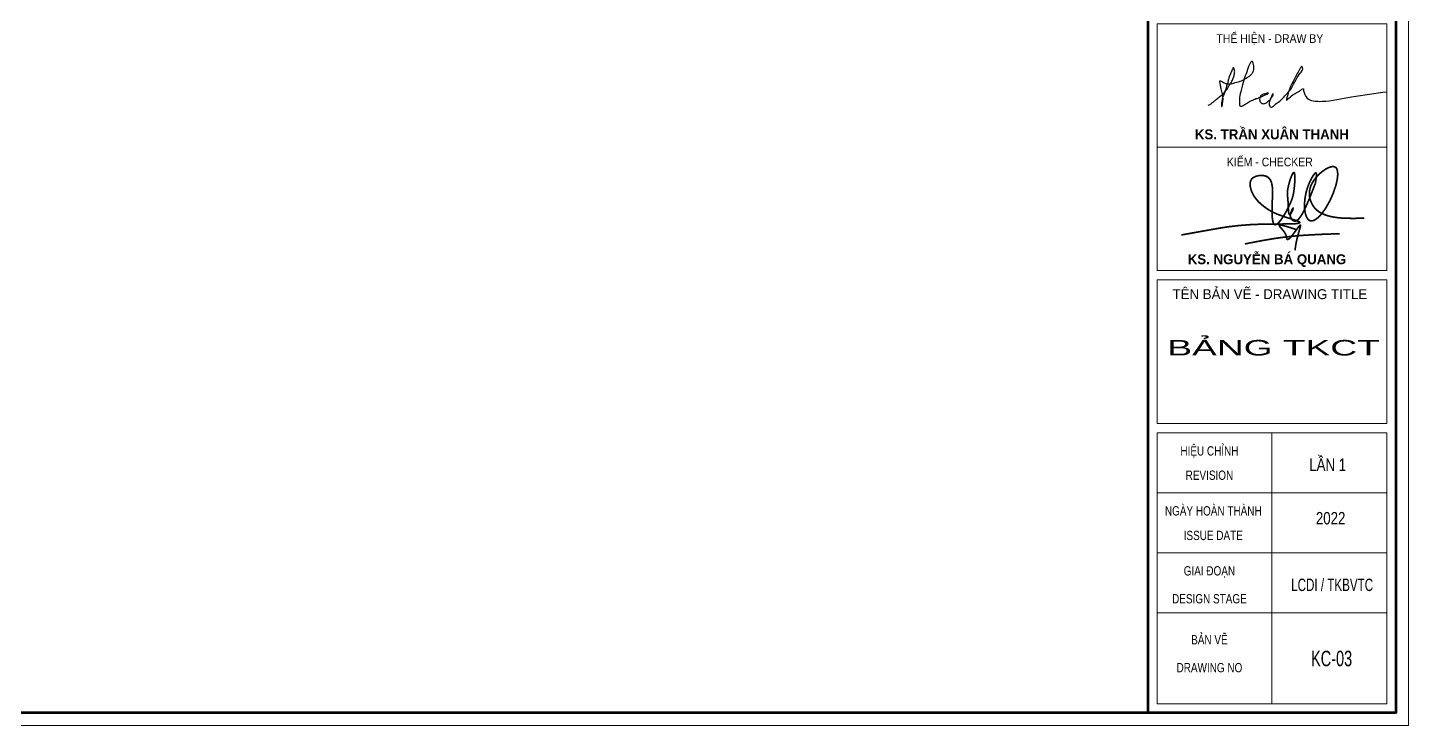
# Model space of a CAD drawing. Header units: millimetres. Extents: x -85362 to 12792, y -54701 to -36522.
# Drawn here: x -835 to 12792, y -54701 to -47814 of the extents above; entities that cross this region are included whole.
import ezdxf
from ezdxf.enums import TextEntityAlignment as Align

# ---------------------------------------------------------------- set-up
doc = ezdxf.new("R2010")
doc.units = ezdxf.units.MM
doc.header["$MEASUREMENT"] = 0
doc.layers.get('Defpoints').update_dxf_attribs({"color": 1})
for name, color, linetype, lineweight in [('Khungten_LCDI', 7, 'Continuous', 5), ('LC ISO', 153, 'Continuous', 13), ('LC Net dam 1', 30, 'Continuous', 30), ('LC Net thay', 7, 'Continuous', 25), ('LC Text1', 3, 'Continuous', 20)]:
    doc.layers.add(name, color=color, linetype=linetype, lineweight=lineweight)
doc.styles.add('Khungten', font='', dxfattribs={"width": 0.9, "height": 5000})
doc.styles.add('Title', font='', dxfattribs={"width": 0.8})
doc.styles.add('VNAVANTH', font='', dxfattribs={"width": 0.6})
doc.styles.get('Khungten').set_extended_font_data('.VnAvantH')
doc.styles.get('Title').set_extended_font_data('.VnBlackH')
doc.styles.get('VNAVANTH').set_extended_font_data('.VnAvantH', bold=True)

# ---------------------------------------------------------------- blocks, each defined once
blk = doc.blocks.new('NGUYEN BA QUANG')
at = {"layer": 'LC ISO', "const_width": 54}
for points in [[(-3416, -557, -0.001023), (-2231, -345, -0.008385), (-1869, -289, -0.026114), (-905, -212, -0.007166), (-491, -205, 0.001773), (-49, -203, 0.009736), (200, -197, 0.025773), (331, -186, 0.054465), (383, -173, 0.09183), (397, -166, 0.386262), (399, -152, 0.129793), (379, -135, 0.036801), (321, -108, 0.016128), (184, -59, -0.006736), (-183, 62, -0.023924), (-416, 154, -0.046785), (-684, 310, -0.041509), (-918, 503, -0.092678), (-1136, 813, -0.077778), (-1199, 1035, -0.070106), (-1196, 1141, -0.201572), (-1106, 1286, -0.091887), (-982, 1343, -0.118851), (-732, 1351, -0.227561), (-543, 1208, -0.055716), (-508, 1121, -0.035741), (-487, 1019, -0.022757), (-478, 904, -0.018678), (-477, 714, 0.005361), (-493, 294, 0.022501), (-487, 25, 0.024956), (-474, -85, 0.051878), (-451, -169, 0.084004), (-427, -209, 0.302699), (-372, -224, 0.091028), (-331, -204, 0.045769), (-285, -164, 0.031407), (-218, -87, 0.026473), (-114, 66, 0.038878), (124, 530, 0.063388), (207, 831, 0.030377), (243, 1236, 0.019395), (241, 1350, 0.050857), (231, 1429, 0.089259), (221, 1451, 0.446193), (202, 1454, 0.08967), (185, 1438, 0.048315), (156, 1388, 0.024568), (114, 1288, 0.037087), (24, 971, 0.06811), (7, 722, 0.007404), (19, 571, -0.009821), (27, 442, 0.013775), (38, 214, 0.023991), (46, 154, 0.068642), (58, 113, 0.168495), (71, 99, 0.190472), (82, 99, 0.135753), (102, 116, 0.042547), (133, 165, 0.037247), (185, 280, 0.083462), (192, 310, 0.752396), (189, 311, 0.077103), (170, 286, 0.067778), (106, 135, 0.079642), (97, 52, 0.07615), (107, 12, 0.090818), (168, -77, 0.162992), (233, -111, 0.134535), (287, -101, 0.046135), (315, -85, 0.0589), (372, -33, 0.033446), (431, 44, 0.020493), (492, 142, 0.018931), (584, 325, 0.012315), (712, 617, 0.006262), (906, 1114)], [(906, 1114, 0.006821), (929, 1272, 0.011774), (937, 1340, 0.026266), (938, 1394, 0.052103), (935, 1423, 0.076783), (930, 1436, 0.163971), (923, 1442, 0.170042), (914, 1442, 0.080479), (902, 1436, 0.05585), (881, 1417, 0.031056), (847, 1375, 0.025203), (791, 1286, 0.116129), (556, 476, 0.061974), (575, 166, 0.045365), (610, 47, 0.070676), (660, -41, 0.091415), (710, -86, 0.146905), (783, -104, 0.068448), (833, -95, 0.049636), (885, -72, 0.053986), (978, -6, 0.029209), (1056, 69, 0.021304), (1134, 162, 0.025491), (1250, 329, 0.068873), (1561, 1027, 0.01773), (1596, 1171, 0.037697), (1624, 1368, 0.029037), (1623, 1453, 0.04288), (1613, 1525, 0.066726), (1590, 1583, 0.100495), (1556, 1623, 0.111871), (1508, 1644, 0.054631), (1469, 1647, 0.041179), (1426, 1643, 0.04561), (1355, 1623, 0.04967), (1225, 1558, 0.109429), (829, 1164, 0.05047), (753, 1012, 0.368126), (1079, 156, 0.040655), (1223, 90, 0.031441), (1383, 42, 0.023503), (1557, 9, 0.017084), (1742, -10, 0.011936), (1936, -19, 0.009133), (2206, -21, 0.002915), (2480, -16)], [(274, -380, 0.002584), (99, -322, 0.004829), (-9, -289, 0.009549), (-104, -262, 0.02019), (-180, -245, 0.020391), (-210, -242, 0.037792), (-233, -241, 0.083891), (-249, -244, 0.129866), (-256, -250, 0.170647), (-258, -257, 0.074142), (-257, -264, 0.04333), (-253, -271, 0.038982), (-240, -290, 0.018381), (-209, -327, -0.006145), (-155, -388, -0.017161), (-112, -442, -0.029179), (-72, -502, -0.056277), (-39, -577, -0.025416), (-31, -610, -0.003247), (-24, -652, 0.033316), (-18, -677, 0.055631), (-12, -689, 0.087521), (-5, -698, 0.15828), (8, -703, 0.07777), (18, -702, 0.051495), (30, -698, 0.04838), (50, -685, 0.02792), (72, -667, 0.021215), (104, -635, 0.012757), (138, -596, 0.011354), (192, -528, 0.005945), (265, -430, -0.007904), (360, -301, -0.011483), (384, -270, -0.027823), (404, -249, -0.066961), (415, -240, -0.123545), (420, -238, -0.248584), (424, -240, -0.12084), (426, -246, -0.064597), (426, -260, -0.027008), (421, -289, -0.011306), (411, -326, -0.007085), (384, -419, 0.007773), (340, -569, 0.03162), (266, -923, 0.004795), (248, -1055)], [(-1368, -847, -0.004051), (-800, -737, -0.026384), (342, -582, -0.006339), (726, -556, -0.004215), (1111, -537, -0.002629), (1689, -517)]]:
    blk.add_lwpolyline(points, format="xyb", dxfattribs=at)
blk = doc.blocks.new('thanh1')
at = {"layer": 'LC ISO', "lineweight": 30}
blk.add_spline([(52713, -96753), (52814, -96709), (52876, -96658), (52987, -96571), (53040, -96525), (53130, -96452), (53218, -96374), (53419, -96223), (53510, -96123), (53608, -96002), (53710, -95875), (53730, -95816), (53805, -95696), (53855, -95633), (53954, -95428), (53987, -95358), (54014, -95256), (54034, -95170), (54044, -95100), (54045, -95022), (54035, -94979), (54031, -94963), (54027, -94930), (54018, -94912), (54003, -94878), (53988, -94859), (53969, -94869), (53959, -94890), (53936, -94950), (53912, -94989), (53901, -95020), (53857, -95106), (53842, -95164), (53831, -95183), (53821, -95217), (53788, -95267), (53775, -95304), (53759, -95364), (53749, -95405), (53722, -95482), (53712, -95540), (53705, -95586), (53686, -95660), (53640, -95758), (53627, -95828), (53620, -95892), (53613, -95908), (53605, -95929), (53600, -95951), (53580, -95981), (53566, -96024), (53560, -96048), (53497, -96211), (53427, -96406), (53402, -96523), (53386, -96712), (53386, -96785), (53391, -96816), (53409, -96790), (53436, -96661), (53457, -96517), (53452, -96295), (53405, -96059), (53365, -95915), (53330, -95722), (53314, -95640), (53300, -95522), (53483, -95606), (53635, -95656), (53800, -95672), (54073, -95611), (54395, -95515), (54623, -95391), (54906, -95174), (54995, -95009), (55005, -94771), (54987, -94634), (54942, -94540), (54751, -94805), (54584, -95263), (54440, -95721), (54379, -95986), (54294, -96354), (54283, -96551), (54286, -96679), (54314, -96778), (54356, -96801), (54416, -96791), (54523, -96729), (54563, -96705), (54741, -96598), (54798, -96564), (54825, -96546), (54956, -96493), (55018, -96467), (55121, -96418), (55176, -96404), (55270, -96365), (55388, -96326), (55640, -96205), (55723, -96170), (55751, -96137), (55653, -96150), (55632, -96158), (55454, -96216), (55372, -96274), (55312, -96387), (55307, -96518), (55388, -96636), (55457, -96670), (55601, -96644), (55756, -96534), (55866, -96434), (55922, -96336), (55985, -96237), (55987, -96170), (55921, -96266), (55858, -96418), (55816, -96520), (55777, -96696), (55811, -96791), (55869, -96846), (55948, -96833), (56053, -96738), (56315, -96541), (56581, -96271), (56780, -96064), (57085, -95565), (57342, -95142), (57468, -94843), (57432, -94796), (57405, -94809), (57350, -94883), (57056, -95421), (56809, -95940), (56694, -96321), (56654, -96486), (56654, -96497), (56694, -96471), (57211, -96095), (57348, -96011), (57474, -95925), (57513, -95919), (57513, -95948), (57521, -96017), (57693, -96389), (58008, -96528), (58449, -96552), (59934, -96331), (61736, -96069)], degree=3, dxfattribs=at)
blk = doc.blocks.new('lcdi fix')
at = {"layer": 'Defpoints', "lineweight": 0}
blk.add_lwpolyline([(-1200, -14850), (-1200, 14850), (40800, 14850), (40800, -14850)], close=True, dxfattribs=at)
at = {"layer": 'Khungten_LCDI', "color": 5, "lineweight": 60}
blk.add_line((36600, 14650), (36600, -14650), dxfattribs=at)
at = {"layer": 'Khungten_LCDI', "color": 5, "lineweight": 25}
blk.add_line((40600, -14650), (40600, 14650), dxfattribs=at)
at = {"layer": 'Khungten_LCDI', "color": 9, "lineweight": 15}
for p, q in [((38600, -10133), (38600, -14500)), ((40450, -11100), (36750, -11100)), ((40450, -12067), (36750, -12067)), ((40450, -13033), (36750, -13033))]:
    blk.add_line(p, q, dxfattribs=at)
at = {"layer": 'Khungten_LCDI', "color": 5, "lineweight": 60}
blk.add_lwpolyline([(0, -14650), (0, 14650), (40600, 14650), (40600, -14650)], close=True, dxfattribs=at)
at = {"layer": 'Khungten_LCDI', "color": 9, "lineweight": 15}
for points in [[(36750, -5526), (40450, -5526), (40450, -3536), (36750, -3536)], [(36750, -7517), (40450, -7517), (40450, -5526), (36750, -5526)], [(36750, -9983), (40450, -9983), (40450, -7667), (36750, -7667)], [(36750, -14500), (40450, -14500), (40450, -10133), (36750, -10133)]]:
    blk.add_lwpolyline(points, close=True, dxfattribs=at)
at = {"layer": 'LC Net dam 1'}
for name, p, xscale, yscale, zscale in [('thanh1', (20704, 26109), 0.3200000000000001, 0.3200000000000001, 0.3200000000000001), ('NGUYEN BA QUANG', (38848, -6664), 0.4999997598975006, 0.4999997598975006, 0.4999997598975006)]:
    blk.add_blockref(name, p, dxfattribs=dict(at, xscale=xscale, yscale=yscale, zscale=zscale))
at = {"color": 7}
for s, height, style, width, p in [('thÓ hiÖn - draw by', 140, 'Khungten', 0.9, (38566, -3845)), ('kiÓm - checker', 140, 'Khungten', 0.9, (38566, -5836)), ('hiÖu chØnh', 150, 'Khungten', 0.8, (37592, -10499)), ('revision', 150, 'Khungten', 0.8, (37592, -10891)), ('ngµy hoµn thµnh', 150, 'Khungten', 0.8, (37654, -11466)), ('issue date', 150, 'Khungten', 0.8, (37654, -11862)), ('giai ®o¹n', 150, 'Khungten', 0.8, (37592, -12433)), ('lcdi / tkBVTC', 200, 'Title', 0.7, (39571, -12684)), ('design stage', 150, 'Khungten', 0.8, (37592, -12883)), ('b¶n vÏ', 150, 'Khungten', 0.8, (37592, -13544)), ('drawing nO', 150, 'Khungten', 0.8, (37592, -13994))]:
    blk.add_text(s, height=height, dxfattribs=dict(at, style=style, width=width)).set_placement(p, align=Align.CENTER)
at = {"color": 7, "style": 'VNAVANTH'}
blk.add_text('Ks. trÇn xu©n thanh', height=160, dxfattribs=at).set_placement((37357, -5400))
at = {"color": 7}
for s, style, p in [('ks. nguyÔn b¸ quang', 'VNAVANTH', (38520, -7414)), ('tªn b¶n vÏ - drawing title', 'Khungten', (38566, -7977))]:
    blk.add_text(s, height=160, dxfattribs=dict(at, style=style)).set_placement(p, align=Align.CENTER)
at = {"color": 7, "style": 'Khungten', "width": 0.8}
for tag, p in [('REVISION', (39499, -10746)), ('NGAYHT', (39546, -11609))]:
    blk.add_attdef(tag, text='', height=200, dxfattribs=at).set_placement(p, align=Align.CENTER)
at = {"layer": 'LC Text1', "style": 'Title', "width": 1.485915}
for tag, p, p2 in [('TENBANVE1', (36913, -8886), (40339, -8886)), ('TENBANVE2', (36913, -9562), (40339, -9562))]:
    blk.add_attdef(tag, text='', height=250, dxfattribs=at).set_placement(p, p2, align=Align.FIT)
at = {"layer": 'LC Text1', "style": 'Title', "width": 0.7}
blk.add_attdef('SOBANVE', text='', height=250, dxfattribs=at).set_placement((39562, -13896), align=Align.CENTER)

msp = doc.modelspace()

# ---------------------------------------------------------------- block references
at = {"layer": 'LC Net thay'}
ref = msp.add_blockref('lcdi fix', (-12180.3, -45611.3), dxfattribs=dict(at, xscale=0.6120766616163446, yscale=0.6120766616163446, zscale=0.6120766616163446))
ref.add_attrib('NGAYHT', '2022', dxfattribs={"layer": 'LC Text1', "height": 122.41, "style": 'Khungten', "width": 0.8}).set_placement((12024.9, -52717.1), align=Align.CENTER)
ref.add_attrib('REVISION', 'lÇn 1', dxfattribs={"layer": 'LC Text1', "height": 122.41, "style": 'Khungten', "width": 0.8}).set_placement((11996, -52188.9), align=Align.CENTER)
ref.add_attrib('SOBANVE', 'KC-03', dxfattribs={"layer": 'LC Text1', "height": 153.02, "style": 'Title', "width": 0.7}).set_placement((12034.7, -54116.8), align=Align.CENTER)
ref.add_attrib('TENBANVE1', 'B¶NG TKCT', dxfattribs={"layer": 'LC Text1', "height": 153.02, "style": 'Title', "width": 1.538237}).set_placement((10413.1, -51050.1), (12510.4, -51050.1), align=Align.FIT)

doc.saveas('drawing.dxf')
